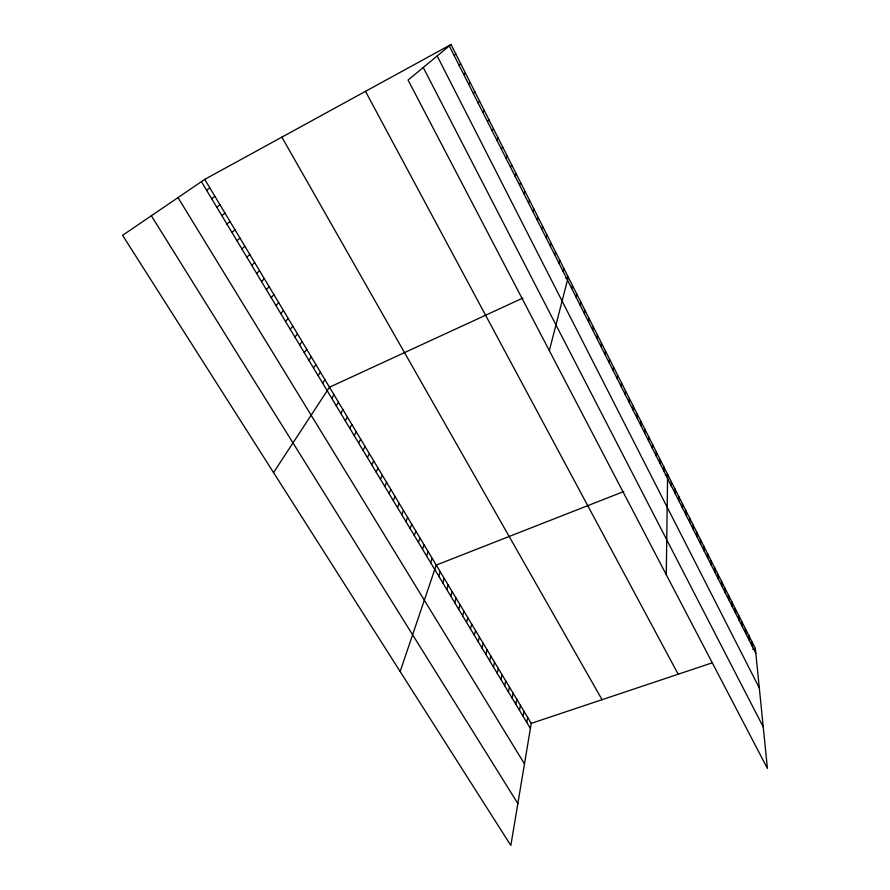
<?xml version="1.0" encoding="UTF-8"?>
<svg xmlns="http://www.w3.org/2000/svg" width="890" height="890" viewBox="0 0 890 890"><rect width="100%" height="100%" fill="white"/><g stroke="black" fill="none" stroke-linecap="round" stroke-linejoin="round"><path stroke-width="1.33" d="M675.032 493.249L675.043 489.066M671.305 485.862L671.338 481.724M666.276 574.706L667.622 474.337L665.286 475.249M663.806 470.999L663.884 466.927M660.024 463.501L660.124 459.474M656.219 455.969L656.353 451.986M652.403 448.404L652.559 444.455M648.565 440.795L648.754 436.89M644.705 433.152L644.916 429.28M640.833 425.464L641.067 421.637M636.928 417.744L637.196 413.961M633.013 409.978L633.302 406.241M629.074 402.18L629.397 398.475M625.125 394.326L625.47 390.677M621.142 386.449L621.52 382.845M617.137 378.517L617.549 374.957M613.121 370.551L613.555 367.036M609.083 362.541L609.539 359.07M605.022 354.498L605.511 351.072M600.939 346.399L601.451 343.028M596.834 338.267L597.379 334.94M204.733 179.38L531.252 723.37L510.838 845.5L122.586 235.338L204.733 179.38L451.03 44.5L755.332 648.421L767.414 768.448L408.076 80.055L451.03 44.5M526.769 722.446L527.648 717.373M592.707 330.09L593.285 326.808M523.131 716.394L524.032 711.355M519.482 710.32L520.405 705.303M588.557 321.868L589.169 318.642M515.811 704.224L516.756 699.229M512.117 698.094L513.096 693.121M508.424 691.942L509.414 686.991M584.385 313.603L585.03 310.421M504.697 685.756L505.72 680.839M580.191 305.292L580.87 302.166M500.959 679.537L502.005 674.653M497.21 673.296L498.278 668.435M493.438 667.033L494.529 662.193M575.975 296.949L576.676 293.867M489.645 660.736L490.768 655.93M485.84 654.406L486.986 649.622M571.747 288.549L572.47 285.512M482.013 648.053L483.181 643.303M478.175 641.679L479.376 636.94M549.341 350.682L568.243 277.124L565.829 278.236M474.314 635.26L475.538 630.565M470.443 628.818L471.689 624.146M563.236 271.695L564.038 268.769M466.549 622.344L467.817 617.705M462.633 615.847L463.935 611.23M558.976 263.24L559.799 260.37M458.706 609.316L460.03 604.733M454.757 602.752L456.114 598.191M450.796 596.155L452.176 591.639M554.681 254.751L555.549 251.926M446.813 589.536L448.215 585.042M442.808 582.883L444.243 578.422M550.376 246.207L551.266 243.437M438.781 576.197L440.25 571.769M400.144 671.538L436.234 565.083L623.812 491.514M546.037 237.608L546.972 234.893M430.682 562.736L432.206 558.364M426.61 555.961L428.157 551.611M541.687 228.975L542.644 226.316M422.505 549.141L424.085 544.836M418.389 542.299L420.002 538.027M537.304 220.297L538.294 217.683M414.251 535.424L415.897 531.185M410.101 528.515L411.77 524.31M532.899 211.564L533.933 209.017M405.918 521.573L407.62 517.402M401.724 514.598L403.448 510.459M528.471 202.787L529.539 200.294M397.507 507.589L399.265 503.484M393.269 500.547L395.06 496.475M389.008 493.472L390.832 489.433M524.01 193.964L525.111 191.528M384.736 486.363L386.594 482.358M380.43 479.221L382.322 475.249M519.538 185.087L520.672 182.706M376.114 472.034L378.039 468.107M371.775 464.825L373.722 460.931M515.032 176.164L516.211 173.85M367.414 457.571L369.395 453.722M363.031 450.296L365.045 446.469M510.504 167.198L511.717 164.939M358.626 442.975L360.684 439.193M354.198 435.611L356.289 431.873M505.954 158.175L507.2 155.972M349.759 428.224L351.873 424.519M345.287 420.792L347.434 417.132M501.382 149.108L502.661 146.961M340.792 413.327L342.984 409.7M336.275 405.829L338.5 402.247M331.748 398.286L334.006 394.748M496.776 139.986L498.1 137.905M273.553 472.59L329.478 387.206L522.886 298.039M322.647 383.167L324.972 379.707M492.148 130.819L493.505 128.794M318.086 375.58L320.445 372.165M313.502 367.959L315.906 364.589M487.498 121.596L488.888 119.638M308.897 360.305L311.333 356.979M304.269 352.618L306.739 349.325M482.814 112.318L484.249 110.427M299.607 344.875L302.122 341.638M294.935 337.11L297.482 333.906M478.108 102.995L479.588 101.171M290.24 329.3L292.821 326.141M285.512 321.446L288.137 318.331M473.38 93.617L474.893 91.859M280.762 313.558L283.432 310.488M275.989 305.626L278.692 302.6M468.618 84.183L470.176 82.492M271.194 297.649L273.942 294.679M266.377 289.639L269.158 286.714M463.835 74.704L465.426 73.069M261.538 281.585L264.352 278.704M256.665 273.497L259.524 270.66M251.77 265.353L254.673 262.572M459.018 65.159L460.653 63.602M246.853 257.177L249.79 254.44M241.902 248.966L244.884 246.274M454.178 55.569L455.858 54.079M236.929 240.701L239.955 238.064M231.934 232.39L235.005 229.809M226.917 224.046L230.02 221.51M221.866 215.658L225.014 213.166M216.793 207.214L219.986 204.789M211.687 198.737L214.935 196.356M206.558 190.215L209.851 187.89M531.252 723.37L712.49 662.75M752.718 649.299L755.332 648.421M151.345 215.758L517.846 803.548M178 197.591L524.477 763.898M201.407 181.649L530.395 728.465M281.863 137.138L602.063 699.685M365.49 91.347L678.18 674.231M423.251 67.495L763.242 726.963M437.19 55.959L759.315 687.992M449.317 45.924L755.832 653.382M752.028 641.846L752.506 646.774M748.701 635.249L749.158 640.144M745.353 628.618L745.798 633.48M741.993 621.954L742.416 626.794M738.622 615.257L739.023 620.063M735.24 608.526L735.618 613.31M731.825 601.774L732.192 606.513M728.409 594.976L728.743 599.693M724.972 588.156L725.283 592.829M721.512 581.292L721.812 585.943M718.041 574.406L718.319 579.023M714.559 567.486L714.803 572.07M711.043 560.522L711.277 565.072M707.528 553.536L707.728 558.052M703.99 546.516L704.168 550.988M700.43 539.451L700.586 543.901M696.859 532.365L696.992 536.77M693.265 525.234L693.377 529.606M689.65 518.069L689.75 522.408M686.023 510.871L686.09 515.165M682.385 503.64L682.43 507.901M678.714 496.364L678.736 500.592"/></g></svg>
